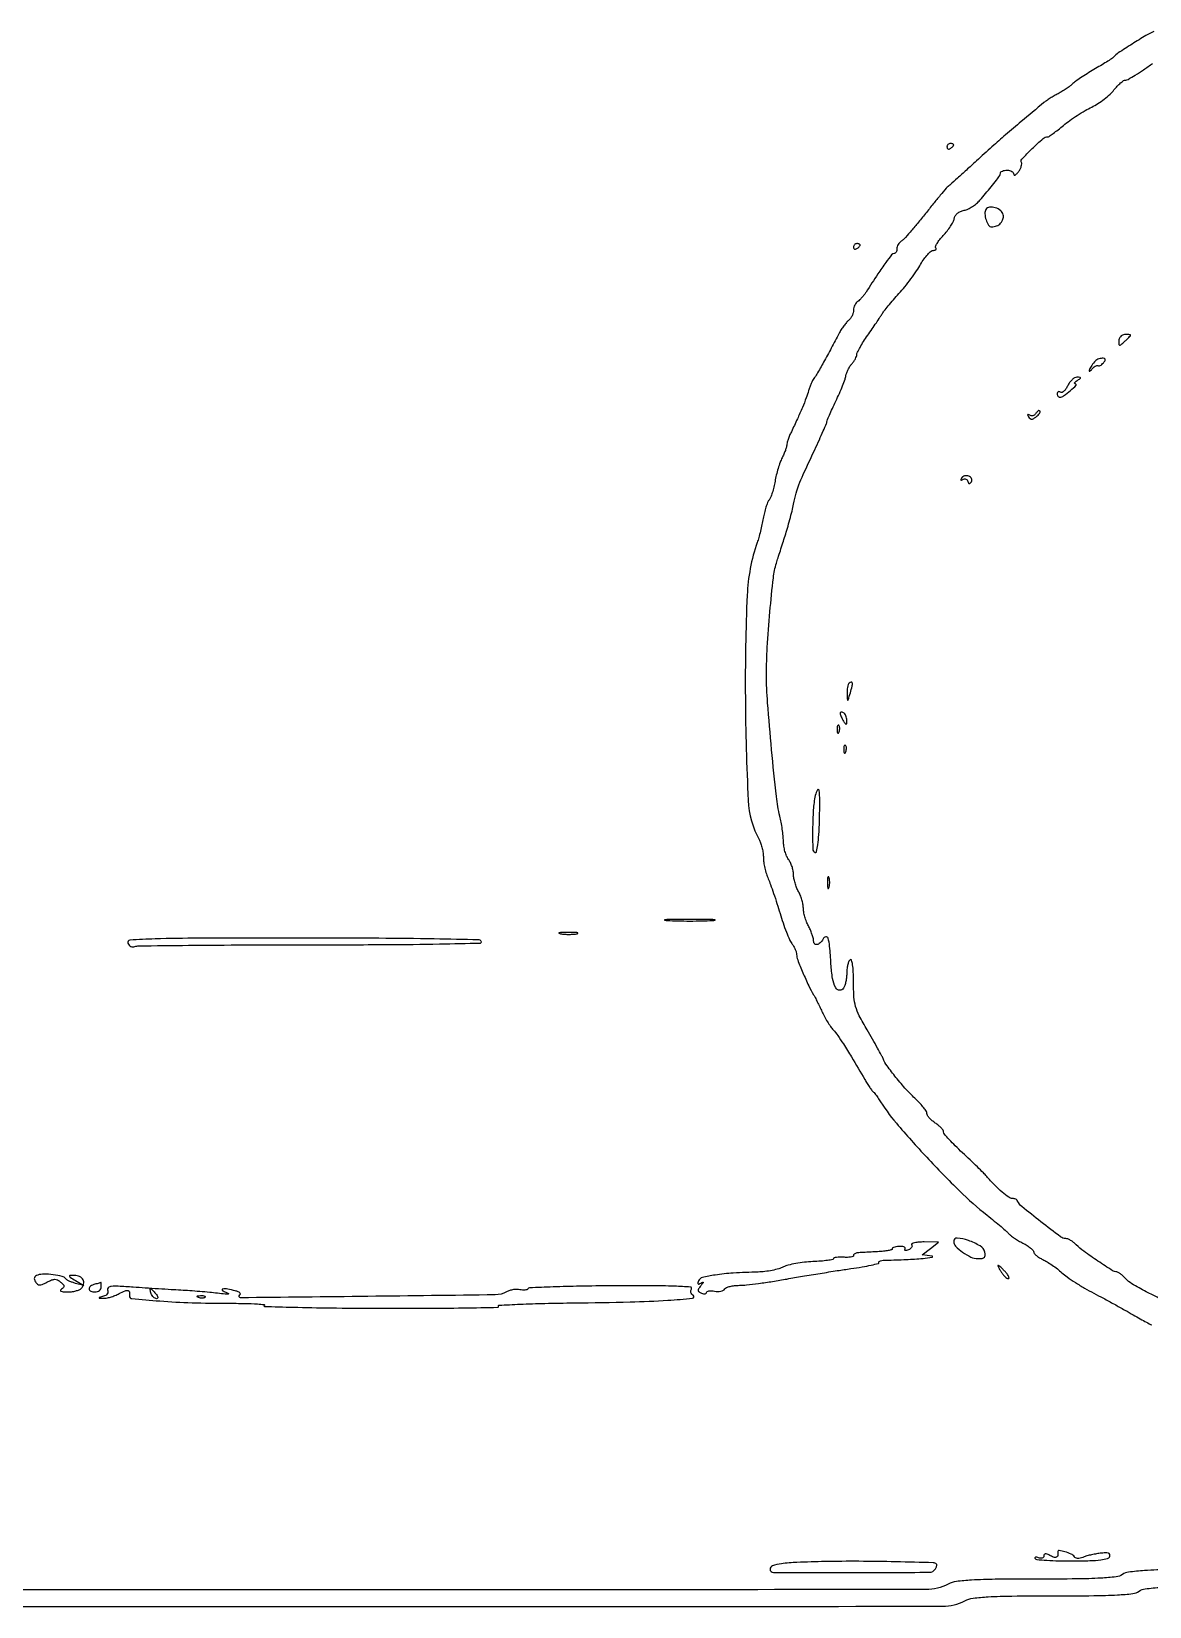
# Model space of a CAD drawing. Extents: x 166 to 1835, y 45 to 1905.
# Drawn here: x 894.8 to 1229.7, y 44.8 to 516.5 of the extents above; entities that cross this region are included whole.
import ezdxf

# ---------------------------------------------------------------- set-up
doc = ezdxf.new("R2010")
doc.units = 0

msp = doc.modelspace()

# ---------------------------------------------------------------- linework, layer by layer
for points in [[(1231, 516.53293, 0.037272), (1228.603477, 515.340992, 0.007078), (1224.444629, 512.790041, 0.005083), (1220.28797, 510.099162, 0.074944), (1219, 508.936533, -0.075623), (1218.605866, 508.58172, -0.003985), (1217.178125, 507.658471, -0.006206), (1215.451765, 506.591377, -0.00447), (1213.5, 505.441806, 0.007999), (1211.456187, 504.218506, 0.007967), (1209.449729, 502.928818, 0.007847), (1207.732927, 501.746963, 0.030754), (1206.733121, 500.938317, -0.024542), (1205.864142, 500.217458, -0.011983), (1204.691333, 499.381133, -0.011856), (1203.427441, 498.56783, -0.016811), (1202.263503, 497.909946, 0.011588), (1201.116608, 497.277409, 0.009154), (1199.905145, 496.542145, 0.009274), (1198.805173, 495.817779, 0.022609), (1198.030383, 495.233525, 0.00138), (1191.248822, 489.589808, 0.003911), (1186.559733, 485.602742, 0.004759), (1182.474198, 482.004965, 0.003084), (1177.81431, 477.769788, -0.001012), (1174.810108, 475.016568, -0.001467), (1172.145887, 472.599116, -0.000735), (1169.8748, 470.556549, -0.024846), (1169.310223, 470.098762, 0.058945), (1168.787752, 469.612622, 0.002023), (1166.986829, 467.472761, 0.00377), (1164.885995, 464.917014, 0.002621), (1162.550033, 462, -0.005083), (1160.179086, 459.068993, -0.006849), (1157.970556, 456.468216, -0.004841), (1156.075174, 454.339149, -0.071031), (1155.30412, 453.70031, 0.071014), (1154.805211, 453.286978, 0.053013), (1154.383085, 452.7095, 0.053572), (1154.096321, 452.064324, 0.077959), (1154, 451.45031, -0.056709), (1153.936879, 450.895569, -0.076096), (1153.750158, 450.426029, -0.095219), (1153.47394, 450.111259, -0.166686), (1153.149476, 450, 0.228882), (1152.414427, 449.64492, 0.010391), (1150.67398, 447.355433, 0.011743), (1148.298745, 443.925864, 0.003361), (1144.778545, 438.5, -0.022646), (1144.197368, 437.675647, -0.0188), (1143.508385, 436.852591, -0.019208), (1142.818931, 436.145774, -0.047607), (1142.25, 435.70031, 0.087424), (1141.771402, 435.260189, 0.05225), (1141.367188, 434.598593, 0.050274), (1141.092658, 433.831253, 0.060854), (1141, 433.072755, -0.068294), (1140.891617, 432.28295, -0.044558), (1140.56547, 431.421197, -0.044217), (1140.086965, 430.621554, -0.062695), (1139.520749, 430.01722, 0.043187), (1138.857373, 429.362222, 0.017901), (1138.074463, 428.373276, 0.017553), (1137.306274, 427.247361, 0.021646), (1136.674471, 426.144775, -0.003713), (1134.342391, 421.713896, -0.00419), (1132.035545, 417.494158, -0.002998), (1129.999077, 413.892986, -0.037946), (1129.124464, 412.604964, 0.048464), (1128.738993, 412.010818, 0.01694), (1128.300189, 411.090208, 0.01664), (1127.882878, 410.038178, 0.01867), (1127.553727, 409, -0.022674), (1126.840449, 406.81121, -0.009264), (1125.683064, 403.904147, -0.008194), (1124.181782, 400.485651, -0.005679), (1122.37772, 396.66896, 0.014489), (1121.849881, 395.499357, 0.01547), (1121.402895, 394.326157, 0.015198), (1121.081608, 393.297319, 0.066855), (1120.993839, 392.66896, -0.06943), (1120.90397, 392.048781, -0.016727), (1120.580549, 391.059579, -0.016853), (1120.128889, 389.93903, -0.016009), (1119.595546, 388.831732, 0.03287), (1119.010727, 387.504984, 0.014274), (1118.402388, 385.674822, 0.014053), (1117.864142, 383.685627, 0.018156), (1117.488642, 381.831732, -0.017003), (1117.137599, 380.077815, -0.018137), (1116.674355, 378.389626, -0.018025), (1116.173026, 376.972954, -0.076067), (1115.720323, 376.196782, 0.073744), (1115.266762, 375.427326, 0.018116), (1114.762938, 374.043579, 0.018156), (1114.29601, 372.399038, 0.017251), (1113.940588, 370.696782, -0.010169), (1113.58622, 368.870684, -0.007366), (1113.120383, 366.851555, -0.007445), (1112.620948, 364.946283, -0.016077), (1112.168155, 363.5, 0.073314), (1109.146214, 347.718165, 0.012512), (1108.600394, 317.062087, 0.010438), (1109.466574, 286.239212, 0.112763), (1112.812054, 274.315741, -0.045034), (1113.267857, 273.261597, -0.023549), (1113.651041, 271.882513, -0.023223), (1113.913344, 270.42022, -0.032775), (1114, 269.099668, 0.03682), (1114.103034, 267.702409, 0.019477), (1114.424843, 265.993796, 0.019279), (1114.892209, 264.262498, 0.028165), (1115.446275, 262.783927, -0.016635), (1116.141592, 261.051045, -0.005019), (1117.083253, 258.374337, -0.005023), (1118.07966, 255.349262, -0.005441), (1118.988028, 252.384029, 0.01022), (1119.894933, 249.521545, 0.011437), (1120.886977, 246.804941, 0.010793), (1121.832114, 244.535332, 0.058032), (1122.50995, 243.384029, -0.0312), (1123.058267, 242.557373, -0.027316), (1123.526718, 241.632115, -0.028288), (1123.857037, 240.747819, -0.069802), (1123.968197, 240.065724, 0.087043), (1124.282034, 238.483571, 0.007393), (1125.842268, 234.624983, 0.010632), (1127.578953, 230.739209, 0.026468), (1129.055843, 228, -0.016799), (1129.510119, 227.195088, -0.004794), (1130.160611, 225.916509, -0.004821), (1130.867469, 224.458422, -0.005097), (1131.532811, 223.013647, 0.018444), (1132.263976, 221.531389, 0.013964), (1133.170161, 219.959902, 0.014172), (1134.105128, 218.530768, 0.031615), (1134.912416, 217.513647, -0.030179), (1136.276668, 215.804889, -0.011698), (1137.962268, 213.287517, -0.006934), (1140.359027, 209.402393, -0.001524), (1144.362999, 202.659348, 0.007385), (1145.122992, 201.412966, 0.009254), (1145.865862, 200.281183, 0.007715), (1146.518417, 199.356957, 0.068885), (1146.862999, 199, -0.048503), (1147.173252, 198.703691, -0.012916), (1147.606631, 198.173889, -0.012972), (1148.070396, 197.542938, -0.013038), (1148.5, 196.889836, 0.037112), (1153.851134, 189.549789, 0.011516), (1162.936079, 179.339998, 0.011924), (1172.78647, 169.263318, 0.025008), (1181, 162.017233, -0.003737), (1183.179253, 160.253626, -0.004645), (1185.178125, 158.579772, -0.003811), (1186.830943, 157.147466, -0.034779), (1187.5, 156.470608, 0.053793), (1188.093971, 155.913661, 0.014062), (1189.160938, 155.155747, 0.014122), (1190.43244, 154.356328, 0.014023), (1191.75, 153.627995, -0.022529), (1192.994592, 152.9121, -0.030418), (1194.045312, 152.149446, -0.031), (1194.806022, 151.439839, -0.191843), (1195, 150.952881, 0.182255), (1195.174995, 150.488746, 0.04052), (1195.795392, 149.888737, 0.037035), (1196.671047, 149.27194, 0.028427), (1197.707718, 148.728561, -0.03094), (1198.957527, 148.065442, -0.014304), (1200.498706, 147.059504, -0.014107), (1202.063411, 145.906402, -0.019034), (1203.406625, 144.771879, 0.031423), (1204.999109, 143.493007, 0.010918), (1207.443536, 141.849424, 0.010796), (1210.221426, 140.151936, 0.012361), (1212.948907, 138.654076, -0.003865), (1215.842953, 137.128156, -0.002588), (1219.130731, 135.340031, -0.002606), (1222.298371, 133.57436, -0.005133), (1224.794006, 132.132197, 0.005895), (1226.877904, 130.932202, 0.008408), (1228.757914, 129.920083, 0.005141), (1230.352749, 129.116441, 0.114619)], [(1235.27189, 135.773373, -0.008926), (1228.668813, 139.093563, -0.012059), (1224.385698, 141.477418, -0.075956), (1222.453132, 143.051789, 0.020668), (1221.719827, 143.797672, 0.025424), (1220.974441, 144.427713, 0.025207), (1220.309584, 144.883047, 0.138396), (1219.895144, 145, -0.143462), (1218.580806, 145.38504, -0.005253), (1214.190034, 148.264662, -0.009701), (1210.012131, 151.186997, -0.041416), (1207.711045, 153.175104, 0.034455), (1206.925118, 153.873449, 0.033567), (1206.044101, 154.463937, 0.035471), (1205.200179, 154.874149, 0.095674), (1204.548491, 155, -0.16319), (1203.006227, 155.517136, -0.00419), (1197.128255, 160.036229, -0.005256), (1191.438577, 164.584121, -0.117469), (1190.166667, 166.25, 0.111783), (1189.952536, 166.53708, 0.061666), (1189.58554, 166.779688, 0.056798), (1189.131315, 166.944188, 0.058564), (1188.656448, 167, -0.15689), (1187.530028, 167.362369, -0.020967), (1185.540605, 168.920496, -0.022261), (1183.252069, 171.056158, -0.01603), (1180.887237, 173.628632, 0.018147), (1179.929637, 174.661502, 0.003385), (1178.092285, 176.479613, 0.003622), (1175.913712, 178.575774, 0.003302), (1173.637237, 180.706221, -0.009104), (1171.477372, 182.775072, -0.013245), (1169.655938, 184.682953, -0.00875), (1168.223245, 186.322283, -0.176998), (1168, 186.933168, 0.155491), (1167.840976, 187.432166, 0.034415), (1167.265625, 188.135237, 0.032624), (1166.457046, 188.889932, 0.026426), (1165.5, 189.591957, -0.030981), (1164.543153, 190.307324, -0.036239), (1163.734375, 191.10163, -0.039175), (1163.166144, 191.859006, -0.142289), (1163, 192.431011, 0.142427), (1162.813283, 193.073197, 0.021987), (1162.045312, 194.172305, 0.023032), (1160.994422, 195.420247, 0.018196), (1159.75, 196.672323, -0.020535), (1156.811553, 199.656635, -0.014046), (1153.716096, 203.26893, -0.012736), (1151.055195, 206.73353, -0.061692), (1149.85479, 208.898631, 0.027661), (1149.397357, 209.874528, 0.002928), (1148.193329, 212.081186, 0.003611), (1146.72384, 214.692553, 0.002891), (1145.10479, 217.48413, -0.012437), (1142.732032, 221.761352, -0.050603), (1141.628467, 224.520432, -0.054213), (1141.139329, 227.352178, -0.015683), (1141, 231.793147, 0.00982), (1140.939522, 234.872055, 0.027189), (1140.736963, 237.028755, 0.04153), (1140.427809, 238.343064, 0.486246), (1140, 238.5, 0.152703), (1139.612852, 238.053351, 0.037666), (1139.289252, 237.126162, 0.035054), (1139.064059, 235.957869, 0.028893), (1138.984687, 234.690983, -0.025835), (1138.909457, 233.359868, -0.023444), (1138.696853, 231.999182, -0.02415), (1138.390416, 230.799903, -0.066427), (1138.026328, 230.008359, -0.269167), (1136.81381, 229.375336, -0.267134), (1135.656092, 230.112179, -0.080233), (1134.733616, 232.879184, -0.025142), (1134.246351, 237.235113, 0.006696), (1133.849813, 242.546718, 0.054248), (1133.374248, 244.938188, 0.380726), (1132.70204, 245.339801, 0.221056), (1131.88306, 244.75, -0.066164), (1130.972794, 243.536775, -0.168899), (1130.001271, 243.055029, -0.289993), (1129.290802, 243.388469, -0.142831), (1129, 244.385693, 0.066548), (1128.903734, 245.105775, 0.018053), (1128.561185, 246.205729, 0.017936), (1128.077965, 247.437418, 0.017749), (1127.506161, 248.635693, -0.029157), (1126.931018, 249.915235, -0.021342), (1126.438918, 251.392985, -0.021692), (1126.092449, 252.83752, -0.043875), (1125.970725, 254, 0.043503), (1125.852428, 255.137907, 0.023889), (1125.521541, 256.5, 0.023644), (1125.050487, 257.860331, 0.034684), (1124.5, 259, -0.035548), (1123.949925, 260.143852, -0.02385), (1123.480268, 261.517293, -0.024059), (1123.151558, 262.898189, -0.042961), (1123.035435, 264.05887, 0.046608), (1122.914976, 265.180412, 0.030593), (1122.579126, 266.436279, 0.030741), (1122.097015, 267.629663, 0.050583), (1121.531803, 268.55887, -0.064053), (1120.964127, 269.55119, -0.029667), (1120.478539, 270.957918, -0.02879), (1120.137124, 272.517587, -0.035524), (1120.007947, 274, 0.020474), (1119.915352, 275.627161, 0.010643), (1119.673719, 277.646875, 0.010565), (1119.337061, 279.713488, 0.015827), (1118.948309, 281.5, -0.034446), (1117.899169, 287.363646, -0.003507), (1116.47145, 301.427467, -0.004446), (1115.268503, 315.501636, -0.018564), (1114.93478, 324, -0.015739), (1115.172146, 332.085145, -0.007036), (1115.968641, 342.699897, -0.005271), (1116.989633, 352.926179, -0.048257), (1117.904793, 357.29495, -0.000959), (1118.400673, 358.870885, -0.000383), (1119.085564, 361.027267, -0.000379), (1119.827498, 363.350956, -0.000479), (1120.517737, 365.5, 0.007651), (1121.202436, 367.741748, 0.004963), (1121.928539, 370.353125, 0.00499), (1122.586957, 372.917827, 0.009434), (1123.057929, 375, -0.012834), (1123.826847, 378.295112, -0.028934), (1124.615584, 380.734136, -0.015246), (1125.934239, 383.843435, -0.001485), (1129.373402, 391.252865, 0.002583), (1130.763301, 394.264611, 0.003947), (1131.934687, 396.89255, 0.001448), (1132.917267, 399.16247, 0.101755), (1133, 399.56479, -0.100179), (1133.078822, 399.954248, -0.002492), (1133.796171, 401.630499, -0.005274), (1134.671781, 403.591775, -0.003557), (1135.710369, 405.811925, 0.007979), (1136.771, 408.132442, 0.008922), (1137.716664, 410.401253, 0.008339), (1138.454168, 412.358274, 0.04606), (1138.734259, 413.447658, -0.048386), (1138.96072, 414.311802, -0.027684), (1139.389291, 415.302322, -0.02743), (1139.935626, 416.259728, -0.040564), (1140.52389, 417.026398, 0.030669), (1141.088802, 417.733255, 0.030168), (1141.566393, 418.507682, 0.031617), (1141.899626, 419.23605, 0.091722), (1142, 419.778609, -0.117512), (1142.159246, 420.446826, -0.011202), (1142.954687, 421.937037, -0.013806), (1144.005299, 423.688461, -0.01046), (1145.25, 425.552101, 0.001965), (1146.567587, 427.454099, 0.00211), (1147.839062, 429.321865, 0.001995), (1148.917843, 430.934877, 0.010006), (1149.5, 431.852233, -0.030364), (1150.128266, 432.758509, -0.0055), (1151.413062, 434.354195, -0.005908), (1152.962114, 436.190681, -0.005323), (1154.608296, 438.055666, 0.013874), (1156.35612, 440.105406, 0.009746), (1158.212343, 442.502928, 0.009843), (1159.900518, 444.86937, 0.020237), (1161.108296, 446.797964, -0.023637), (1162.127807, 448.401598, -0.030922), (1163.213583, 449.757035, -0.031881), (1164.22133, 450.733922, -0.176982), (1164.916667, 450.992298, 0.047781), (1165.413969, 451.04266, 0.14107), (1165.716189, 451.198736, 0.258486), (1165.788064, 451.42475, 0.147914), (1165.649083, 451.684251, -0.301754), (1165.558359, 452.133496, -0.037823), (1166.024274, 453.068067, -0.034334), (1166.816693, 454.209789, -0.021526), (1167.887192, 455.434251, 0.023513), (1169.032028, 456.754285, 0.023042), (1170.056105, 458.184673, 0.023657), (1170.835062, 459.520359, 0.075931), (1171.166987, 460.492295, -0.096085), (1171.495278, 461.34096, -0.077558), (1172.137622, 462.080032, -0.070125), (1173.041452, 462.647288, -0.057103), (1174.132093, 462.992295, 0.060841), (1175.28474, 463.366385, 0.032657), (1176.598568, 464.085237, 0.031979), (1177.86124, 465.005622, 0.043034), (1178.866769, 466, 0.00207), (1182.219662, 469.974087, 0.012933), (1183.873685, 472.058341, 0.022049), (1184.778726, 473.3788, 0.140098), (1185, 474.15301, -0.217397), (1185.147891, 474.477074, -0.078645), (1185.5875, 474.751197, -0.059801), (1186.234221, 474.93796, -0.040441), (1187, 475, -0.057632), (1187.764952, 474.911535, -0.076871), (1188.4125, 474.650106, -0.09576), (1188.846453, 474.263243, -0.164399), (1189, 473.80887, 0.248064), (1189.136471, 473.550726, 0.276899), (1189.414577, 473.534602, 0.087173), (1189.867214, 473.883189, 0.027322), (1190.411324, 474.547842, 0.035325), (1190.913679, 475.347775, 0.044004), (1191.257129, 476.155207, 0.050075), (1191.4098, 476.85716, 0.168484), (1191.3088, 477.309368, -0.340435), (1191.406839, 478.260782, -0.009137), (1194.549931, 481.455751, -0.011664), (1197.774424, 484.471641, -0.183898), (1199.155386, 484.999218, 0.150165), (1199.567763, 485.126463, 0.0066), (1200.812553, 485.99758, 0.010678), (1202.271144, 487.095294, 0.007374), (1203.876475, 488.396798, -0.018044), (1205.7526, 489.85262, -0.011365), (1208.040324, 491.421449, -0.011408), (1210.363646, 492.863725, -0.020479), (1212.341994, 493.923511, 0.029028), (1214.193448, 494.956416, 0.021394), (1216.118721, 496.301166, 0.021757), (1217.834476, 497.734597, 0.044379), (1219.020472, 499.026713, -0.023869), (1219.9824, 500.164982, -0.029291), (1220.988347, 501.126597, -0.030085), (1221.905385, 501.815311, -0.147047), (1222.5198, 502, 0.131786), (1223.284398, 502.205089, 0.007517), (1225.396537, 503.46875, 0.011069), (1227.882658, 505.084562, 0.007871), (1230.59882, 507, -0.009499)], [(834.578436, 44.810948, 0.000085), (1001.455904, 44.807608, 0.000105), (1167.685911, 44.867257, 0.12062), (1174.364307, 46.506161, -0.08797), (1176.82666, 47.282015, -0.018377), (1181.350459, 47.703956, -0.011612), (1188.4657, 47.939063, -0.002452), (1200.891801, 48, 0.002466), (1212.978071, 48.059612, 0.010983), (1220.070049, 48.285423, 0.014529), (1224.632132, 48.664263, 0.125325), (1226.527494, 49.380403, -0.123513), (1228.408201, 50.098685, -0.012598), (1233.195872, 50.549325, -0.010419)], [(1235.464669, 55.897161, 0.010419), (1228.195872, 55.549325, 0.012598), (1223.408201, 55.098685, 0.123513), (1221.527494, 54.380403, -0.125325), (1219.632132, 53.664263, -0.014529), (1215.070049, 53.285423, -0.010983), (1207.978071, 53.059612, -0.002466), (1195.891801, 53, 0.002452), (1183.4657, 52.939063, 0.011612), (1176.350459, 52.703956, 0.018377), (1171.82666, 52.282015, 0.08797), (1169.364307, 51.506161, -0.120612), (1162.691415, 49.868502, -0.000111), (1001.455944, 49.807858, -0.00009), (839.574784, 49.812053, -0.1539)]]:
    msp.add_lwpolyline(points, format="xyb")
for points in [[(1169, 481.940983, 0.108972), (1169.078288, 481.586039, 0.182303), (1169.29375, 481.3746, 0.161196), (1169.6179, 481.343488, 0.082592), (1170, 481.5, 0.029505), (1170.382774, 481.768994, 0.035638), (1170.70625, 482.066025, 0.038439), (1170.934461, 482.34829, 0.151918), (1171, 482.559017, 0.210953), (1170.92554, 482.727648, 0.081139), (1170.70625, 482.870461, 0.061769), (1170.382849, 482.967655, 0.042167), (1170, 483, 0.105053), (1169.618444, 482.918938, 0.099167), (1169.29375, 482.688914, 0.09642), (1169.076123, 482.345238, 0.093332)], [(1180.642597, 463.230727, 0.160489), (1180.335757, 461.950898, 0.059144), (1180.711292, 460.108788, 0.06094), (1181.469567, 458.502224, 0.2611), (1182.366631, 458.015313, 0.093287), (1183.849973, 458.315298, 0.105036), (1185.053148, 459.129428, 0.113886), (1185.756034, 460.302513, 0.126033), (1185.838177, 461.619827, 0.178381), (1185.083854, 462.873913, 0.094171), (1183.458376, 463.737673, 0.101257), (1181.72504, 463.909532, 0.23262)], [(1141, 451.940983, 0.108972), (1141.078288, 451.586039, 0.182303), (1141.29375, 451.3746, 0.161196), (1141.6179, 451.343488, 0.082592), (1142, 451.5, 0.029505), (1142.382774, 451.768994, 0.035638), (1142.70625, 452.066025, 0.038439), (1142.934461, 452.34829, 0.151918), (1143, 452.559017, 0.210953), (1142.92554, 452.727648, 0.081139), (1142.70625, 452.870461, 0.061769), (1142.382849, 452.967655, 0.042167), (1142, 453, 0.105053), (1141.618444, 452.918938, 0.099167), (1141.29375, 452.688914, 0.09642), (1141.076123, 452.345238, 0.093332)], [(1220.428571, 423.842276, 0.022726), (1220.474946, 422.8225, 0.364185), (1220.702611, 422.596649, 0.198181), (1221.103543, 422.724374, 0.008966), (1222.214286, 423.693926, 0.008121), (1222.898531, 424.333677, 0.012017), (1223.475446, 424.918352, 0.007276), (1223.93494, 425.421445, 0.183412), (1224, 425.592839, 0.364845), (1223.912097, 425.697269, 0.022144), (1223.475446, 425.753098, 0.02471), (1222.898937, 425.772403, 0.014814), (1222.214286, 425.741188, 0.094659), (1221.529519, 425.556133, 0.091104), (1220.950651, 425.130154, 0.091705), (1220.563808, 424.528993, 0.09753)], [(1213.139824, 417.583333, 0.02335), (1212.149442, 416.154634, 0.051689), (1211.565983, 414.965583, 0.678327), (1211.740194, 414.809168, 0.106214), (1212.274719, 415.234456, -0.030326), (1212.856891, 415.862238, -0.049282), (1213.429145, 416.310008, -0.065856), (1213.910622, 416.533132, -0.278867), (1214.206376, 416.46029, 0.23645), (1214.485178, 416.367581, 0.084066), (1214.896537, 416.499841, 0.06103), (1215.373012, 416.826325, 0.038879), (1215.841623, 417.309167, 0.027677), (1216.349484, 417.995016, 0.215876), (1216.410069, 418.378188, 0.288649), (1216.162272, 418.604615, 0.044616), (1215.468247, 418.666667, 0.062657), (1214.83312, 418.586763, 0.046327), (1214.165523, 418.348438, 0.047051), (1213.566938, 417.998112, 0.073737)], [(1205.156262, 410.443612, -0.03967), (1204.637532, 409.509297, -0.063271), (1204.041143, 408.818938, -0.088752), (1203.464256, 408.461357, -0.237156), (1202.995747, 408.502629, 0.083047), (1202.615294, 408.658065, 0.161702), (1202.292501, 408.626172, 0.181969), (1202.077886, 408.414239, 0.108342), (1202, 408.059017, 0.069377), (1202.056202, 407.65592, 0.08752), (1202.220313, 407.317618, 0.103365), (1202.46408, 407.095686, 0.141479), (1202.75, 407.022236, 0.147565), (1203.9214, 407.41388, 0.020158), (1205.989162, 409.005404, 0.025175), (1207.671861, 410.562441, 0.650566), (1207.5, 410.993077, -0.194421), (1207.26601, 411.098015, -0.316488), (1207.234375, 411.304349, -0.104714), (1207.486955, 411.623449, -0.029717), (1208, 412, 0.008685), (1208.864522, 412.580229, 0.269491), (1208.969451, 412.805536, 0.370936), (1208.816878, 412.95341, 0.012431), (1207.910515, 412.984687, 0.131537), (1207.217197, 412.806222, 0.057978), (1206.445791, 412.244563, 0.051745), (1205.719655, 411.420376, 0.047865)], [(1195.489919, 401.983688, -0.105964), (1195.167152, 401.647286, -0.09932), (1194.727473, 401.462971, -0.096172), (1194.238531, 401.459449, -0.092519), (1193.776393, 401.638197, 0.03679), (1193.360313, 401.854827, 0.366819), (1193.186224, 401.801607, 0.260828), (1193.172941, 401.582957, 0.025996), (1193.434519, 401.10595, 0.071163), (1193.86938, 400.585095, 0.181496), (1194.320121, 400.40821, 0.140543), (1194.857578, 400.553707, 0.03729), (1195.589028, 401.073886, 0.021402), (1196.475914, 401.87644, 0.081669), (1196.913609, 402.477382, 0.276163), (1196.888135, 402.828756, 0.244592), (1196.559017, 403, 0.153278), (1196.347756, 402.933678, 0.037947), (1196.063064, 402.701458, 0.035264), (1195.762768, 402.372715, 0.029041)], [(1173.377517, 382.801818, 0.033879), (1173.160456, 382.390765, 0.288254), (1173.188906, 382.193427, 0.327355), (1173.36985, 382.150372, 0.038633), (1173.760081, 382.351722, -0.103466), (1174.198781, 382.510556, -0.124801), (1174.633315, 382.46382, -0.123726), (1174.995782, 382.214957, -0.100633), (1175.231505, 381.805485, 0.04743), (1175.453115, 381.30459, 0.243923), (1175.698881, 381.143232, 0.238622), (1175.976575, 381.249669, 0.045711), (1176.311172, 381.694469, 0.126493), (1176.454847, 382.155784, 0.123785), (1176.360013, 382.633318, 0.109105), (1176.033472, 383.054319, 0.082017), (1175.526281, 383.351541, 0.077765), (1174.915934, 383.482392, 0.076759), (1174.291911, 383.421518, 0.081906), (1173.750339, 383.183613, 0.110412)], [(1139.666667, 321.333333, 0.123803), (1139.41425, 320.911326, 0.028978), (1139.221082, 320.103646, 0.028136), (1139.102062, 319.121194, 0.024395), (1139.085953, 318.083333, 0.002412), (1139.153508, 316.310363, 0.511146), (1139.276677, 316.229166, 0.232216), (1139.433345, 316.396584, 0.001416), (1140.052886, 318.449733, 0.014295), (1140.584384, 320.434553, 0.091806), (1140.636067, 321.468272, 0.453143), (1140.293319, 321.696138, 0.13104)], [(1137.015313, 312.309017, 0.074451), (1137.084762, 311.898416, 0.021733), (1137.310881, 311.297024, 0.021318), (1137.627837, 310.633658, 0.021347), (1138, 310, 0.010223), (1138.569384, 309.157251, 0.295079), (1138.800669, 309.064256, 0.343021), (1138.953006, 309.238528, 0.012098), (1138.984687, 310.190983, 0.053738), (1138.916365, 310.883651, 0.049393), (1138.701752, 311.566787, 0.052761), (1138.382022, 312.140373, 0.101161), (1138, 312.5, 0.058538), (1137.617853, 312.678337, 0.128516), (1137.298248, 312.698838, 0.195945), (1137.092401, 312.564397, 0.157323)], [(1136.078947, 307.416667, 0.018894), (1136.137993, 306.670344, 0.168741), (1136.279315, 306.37858, 0.470617), (1136.461564, 306.395823, 0.054073), (1136.683114, 306.8125, 0.051402), (1136.839148, 307.359369, 0.05415), (1136.876576, 307.916927, 0.060344), (1136.797407, 308.402231, 0.126455), (1136.604167, 308.729167, 0.296942), (1136.385309, 308.77538, 0.208169), (1136.200665, 308.592839, 0.077125), (1136.089945, 308.112848, 0.028489)], [(1138.078947, 301.416667, 0.018894), (1138.137993, 300.670344, 0.168741), (1138.279315, 300.37858, 0.470617), (1138.461564, 300.395823, 0.054073), (1138.683114, 300.8125, 0.051402), (1138.839148, 301.359369, 0.05415), (1138.876576, 301.916927, 0.060344), (1138.797407, 302.402231, 0.126455), (1138.604167, 302.729167, 0.296942), (1138.385309, 302.77538, 0.208169), (1138.200665, 302.592839, 0.077125), (1138.089945, 302.112848, 0.028489)], [(1129.562206, 287.75, 0.035725), (1128.963832, 283.410269, 0.015032), (1128.754432, 277.520266, 0.006669), (1128.800984, 271.600519, 0.305566), (1129.468616, 270.654001, 0.456902), (1129.935613, 270.905365, 0.020107), (1130.307738, 272.954452, 0.019703), (1130.608684, 275.952705, 0.007595), (1130.798702, 280.130903, 0.006194), (1130.908244, 286.260469, 0.041616), (1130.672204, 289.292093, 0.707563), (1130.181545, 289.380538, 0.077437)], [(1133.194949, 261.5, 0.012823), (1133.235556, 260.431793, 0.080377), (1133.356533, 259.900903, 0.597527), (1133.51666, 259.883358, 0.087174), (1133.692991, 260.269032, 0.037336), (1133.832894, 261.036634, 0.029507), (1133.872264, 261.880008, 0.030339), (1133.814405, 262.671085, 0.06278), (1133.655937, 263.269032, 0.31318), (1133.47713, 263.386009, 0.333666), (1133.315079, 263.257153, 0.052471), (1133.212705, 262.580113, 0.014395)], [(1085.25, 250.25845, 0.008153), (1088.322899, 250.149392, 0.004793), (1092, 250.114145, 0.004793), (1095.677101, 250.149392, 0.008153), (1098.75, 250.25845, 0.051624), (1099.563978, 250.385584, 0.855935), (1099.551563, 250.505517, 0.01079), (1096.840633, 250.587414, 0.002155), (1092, 250.608279, 0.002155), (1087.159367, 250.587414, 0.01079), (1084.448437, 250.505517, 0.855935), (1084.436022, 250.385584, 0.051624)], [(1053.26375, 246.282419, 0.022548), (1054.485188, 246.153707, 0.015659), (1055.872547, 246.114038, 0.015827), (1057.209518, 246.160023, 0.031163), (1058.26375, 246.296069, 0.248898), (1058.455688, 246.450815, 0.49082), (1058.374351, 246.596853, 0.030832), (1057.29708, 246.692368, 0.00738), (1055.5, 246.713986, 0.006817), (1053.711719, 246.684722, 0.040183), (1052.780601, 246.581582, 0.720633), (1052.761725, 246.438612, 0.075924)], [(923.660427, 243.442529, 0.092151), (923.999098, 242.89038, 0.096057), (924.509267, 242.506323, 0.099387), (925.110778, 242.349111, 0.10638), (925.71083, 242.442529, -0.088908), (926.898999, 242.669878, -0.000294), (941.858267, 242.836243, -0.00162), (958.802226, 242.959803, -0.001013), (978.640804, 243, 0.001269), (1001.281703, 243.05747, 0.003646), (1016.99758, 243.251855, 0.000892), (1029.236571, 243.514336, 0.579602), (1029.5, 244, 0.254195), (1028.667889, 244.475747, 0.000713), (1015.409291, 244.742355, 0.003363), (998.864317, 244.940149, 0.001307), (975.972368, 245, 0.000681), (944.864995, 244.957603, 0.00676), (931.807383, 244.745465, 0.007996), (924.276326, 244.400631, 0.506537)], [(1158.435239, 153.104785, -0.166459), (1158.523411, 152.717194, -0.121099), (1158.371794, 152.298248, -0.092628), (1157.992689, 151.909617, -0.061745), (1157.442319, 151.616239, -0.035575), (1156.882021, 151.445807, -0.126998), (1156.510507, 151.456389, -0.313476), (1156.373139, 151.625521, -0.158344), (1156.441445, 151.905256, 0.289032), (1156.438512, 152.225657, 0.156119), (1156.122334, 152.486172, 0.076093), (1155.471575, 152.636858, 0.033903), (1154.589342, 152.643801, 0.024121), (1153.695149, 152.546723, 0.047449), (1153.003026, 152.369109, 0.078569), (1152.598424, 152.146578, 0.383308), (1152.555712, 151.910612, -0.497315), (1152.461132, 151.666759, -0.021604), (1151.429152, 151.420107, -0.022317), (1149.99084, 151.207462, -0.012135), (1148.209753, 151.068459, 0.000143), (1146.314906, 150.966222, 0.000167), (1144.516302, 150.868056, 0.000148), (1142.995415, 150.784086, 0.001023), (1142.25, 150.741181, 0.056225), (1141.771903, 150.65819, 0.072569), (1141.367188, 150.473025, 0.088968), (1141.095004, 150.218727, 0.161864), (1141, 149.932947, -0.31443), (1140.810964, 149.662065, -0.044693), (1140.11875, 149.475768, -0.037701), (1139.149901, 149.380311, -0.022995), (1138, 149.406923, 0.020123), (1136.849976, 149.440147, 0.033214), (1135.88125, 149.364665, 0.03662), (1135.177036, 149.209132, 0.33145), (1135, 148.971409, -0.362623), (1134.779566, 148.707432, -0.009936), (1133.189808, 148.451819, -0.016093), (1131.200282, 148.237385, -0.009779), (1128.837644, 148.105823, 0.018507), (1126.281538, 147.918689, 0.01749), (1123.697218, 147.541143, 0.017757), (1121.434826, 147.045783, 0.056607), (1119.991842, 146.495782, -0.050096), (1118.621966, 145.953172, -0.019968), (1116.65605, 145.478114, -0.019522), (1114.478615, 145.130892, -0.023249), (1112.404198, 144.980017, 0.008746), (1104.975168, 144.655864, 0.021503), (1099.542638, 144.088303, 0.022708), (1095.719035, 143.343011, 0.246433), (1094.576408, 142.338521, 0.036048), (1094.392589, 141.732156, 0.254797), (1094.473794, 141.446204, 0.297883), (1094.741222, 141.387497, 0.044516), (1095.261454, 141.640021, -0.019852), (1095.839753, 141.956831, -0.571476), (1095.955413, 141.881569, -0.153619), (1095.856996, 141.611376, -0.006627), (1095.224477, 140.808741, 0.028403), (1094.605896, 139.949338, 0.172245), (1094.484895, 139.422946, 0.225301), (1094.735772, 139.021365, 0.050741), (1095.474477, 138.648168, 0.046346), (1096.059056, 138.483998, 0.085232), (1096.551878, 138.478526, 0.135017), (1096.875126, 138.625743, 0.222314), (1097, 138.892713, -0.283777), (1097.175383, 139.176843, -0.077377), (1097.699942, 139.345058, -0.054193), (1098.469548, 139.381712, -0.03206), (1099.382783, 139.267158, 0.04615), (1100.344427, 139.173927, 0.052608), (1101.264267, 139.266875, 0.06005), (1102.010976, 139.519128, 0.143851), (1102.4418, 139.90583, -0.159342), (1102.942869, 140.3289, -0.035697), (1104.020393, 140.678588, -0.033592), (1105.381636, 140.919666, -0.027038), (1106.866129, 141, 0.02736), (1108.951798, 141.114214, 0.005743), (1112.580819, 141.55511, 0.006005), (1116.784187, 142.166313, 0.005654), (1121.057112, 142.889737, -0.002801), (1125.692656, 143.701792, -0.001878), (1131.001413, 144.58066, -0.001891), (1136.149799, 145.393155, -0.003733), (1140.24557, 145.992396, 0.007452), (1143.571254, 146.504259, 0.01306), (1146.30386, 147.040386, 0.007358), (1148.467592, 147.557452, 0.506421), (1148.588522, 147.856768, -0.394357), (1148.638973, 148.108638, -0.080843), (1149.084681, 148.329745, -0.047208), (1149.851621, 148.489068, -0.023496), (1150.842952, 148.552098, 0.00666), (1156.785063, 148.729421, 0.010779), (1161.830714, 149.056382, 0.023656), (1164.544705, 149.421063, 0.848377), (1164.539284, 149.736588), (1161.578569, 150.173511), (1164.039284, 152.06452), (1166.5, 153.955528), (1162.190983, 153.977764, 0.019585), (1160.576228, 153.922835, 0.038823), (1159.310264, 153.730499, 0.060588), (1158.531088, 153.446597, 0.438778)], [(1171, 154.174314, 0.196439), (1171.595198, 152.717803, 0.043315), (1173.687253, 150.925635, 0.04472), (1176.173126, 149.461139, 0.111206), (1178.220832, 149, 0.031041), (1179.535324, 149.081684, 0.157389), (1180.192166, 149.38798, 0.211616), (1180.437703, 149.96047, 0.061041), (1180.306198, 150.937099, 0.197763), (1178.904644, 152.795116, 0.049861), (1175.397401, 154.422342, 0.060174), (1172.069644, 155.147508, 0.442128)], [(1185.232073, 145, 0.030385), (1185.777424, 144.234486, 0.036238), (1186.382811, 143.5875, 0.039214), (1186.960235, 143.132126, 0.148421), (1187.395534, 143, 0.39357), (1187.582727, 143.174354, 0.123621), (1187.509678, 143.5875, 0.054918), (1187.13178, 144.231402, 0.023783), (1186.5, 145, 0.009055), (1185.780845, 145.766297, 0.013215), (1185.117868, 146.4125, 0.008653), (1184.54778, 146.921506, 0.179787), (1184.336539, 147, 0.514817), (1184.262709, 146.89657, 0.022521), (1184.453789, 146.4125, 0.022348), (1184.77796, 145.767444, 0.011969)], [(896.664693, 144.057771, 0.067046), (896.001529, 143.719853, 0.159804), (895.671402, 143.284431, 0.157798), (895.661071, 142.734066, 0.064923), (895.971586, 142.045975, 0.070383), (896.556948, 141.342639, 0.178688), (897.164082, 141.098372, 0.110999), (897.982471, 141.257654, 0.019522), (899.400875, 141.94695, -0.026081), (900.794967, 142.60198, -0.094498), (901.75133, 142.794512, -0.120432), (902.581848, 142.600505, -0.055941), (903.513246, 141.989007, -0.029302), (904.274049, 141.278378, -0.158466), (904.515038, 140.775103, -0.224745), (904.372634, 140.330366, -0.063454), (903.797334, 139.853584, 0.153417), (903.508613, 139.511527, 0.399777), (903.61306, 139.237409, 0.094066), (904.268697, 139.064017, 0.016488), (905.55, 139.015313, 0.03324), (906.799929, 139.092199, 0.032857), (908.033607, 139.334043, 0.034698), (909.081072, 139.691233, 0.097152), (909.721855, 140.121855, 0.142695), (910.408404, 141.372852, 0.180508), (910.227306, 142.669916, 0.161384), (909.203208, 143.633365, 0.113336), (907.643011, 143.964565, 0.010407), (906.311371, 143.914808, 0.464741), (906.164521, 143.718618, 0.198752), (906.379801, 143.417024, 0.004052), (908, 142.422849), (910.5, 140.91657), (908, 141.593066, -0.020148), (907.006259, 141.905439, -0.023192), (906.0875, 142.284419, -0.023125), (905.347764, 142.673156, -0.110014), (905, 142.996634, 0.188945), (903.97794, 143.688225, 0.0237), (901.295002, 144.159868, 0.027954), (898.506666, 144.357421, 0.08828)], [(913.75, 141.310674, 0.082407), (912.464771, 140.736646, 0.261303), (912.049149, 139.928721, 0.299086), (912.534793, 139.244539, 0.093339), (913.833333, 139, 0.080377), (914.533601, 139.113303, 0.091482), (915.128125, 139.440625, 0.100741), (915.525616, 139.927903, 0.121457), (915.666667, 140.5, 0.005218), (915.660745, 141.067415, 0.009817), (915.642187, 141.5253, 0.006649), (915.616468, 141.874896, 0.695909), (915.583333, 141.883999, -0.159388), (915.502886, 141.825131, -0.003129), (915.010417, 141.667734, -0.007164), (914.426704, 141.494335, -0.004705)], [(917.597178, 139.607354, -0.11256), (917.684509, 138.997492, -0.127608), (917.490227, 138.440822, -0.111208), (917.020282, 137.994471, -0.071404), (916.323425, 137.703466, 0.001892), (915.101966, 137.38271, 0.328555), (915.0223, 137.283246, 0.404704), (915.097771, 137.198688, 0.002161), (916.29966, 137.116001, 0.065149), (917.192775, 137.174805, 0.023163), (918.437332, 137.482244, 0.022527), (919.788002, 137.950233, 0.024671), (921.04966, 138.52568, -0.020503), (922.803062, 139.343126, -0.155079), (923.701625, 139.421988, -0.308713), (924.136105, 138.957255, -0.072179), (924.146, 137.832735, 0.427014), (924.801299, 137.008725, 0.004132), (933.208721, 136.304725, 0.010816), (942.866741, 135.786108, 0.008144), (953.5, 135.618858, -0.00443), (958.678278, 135.575874, -0.010686), (962.50625, 135.428304, -0.024353), (964.492209, 135.211782, -0.827587), (964.5, 134.95915, 0.881579), (964.525413, 134.687391, 0.001991), (973.196708, 134.440319, 0.003295), (984.400347, 134.239608, 0.001736), (998.318579, 134.130328, 0.001944), (1012.404567, 134.123395, 0.003307), (1024.18291, 134.241287, 0.000519), (1034.494896, 134.423409, 0.580923), (1034.66468, 134.734528, -0.570534), (1034.830128, 135.049287, -0.00135), (1041.13245, 135.347045, -0.005364), (1048.499875, 135.596031, -0.003121), (1057.346101, 135.744774, 0.00322), (1074.089248, 136.029608, 0.009947), (1085.392832, 136.519847, 0.010603), (1092.801632, 137.14695, 0.714804), (1092.996445, 138.002197, -0.088197), (1092.570705, 138.382826, -0.09472), (1092.315113, 138.878033, -0.100025), (1092.26808, 139.40986, -0.111052), (1092.436093, 139.896597, 0.563949), (1092.145656, 140.463575, 0.007621), (1087.399327, 140.725701, 0.009369), (1080.271613, 140.876765, 0.00229), (1068.526429, 140.851781, 0.00284), (1059.061172, 140.734525, 0.004601), (1051.015206, 140.51507, 0.001002), (1043.987049, 140.244538, 0.249158), (1043.461225, 139.937261, -0.170084), (1043.149064, 139.684685, -0.059153), (1042.576901, 139.553631, -0.05046), (1041.861272, 139.54922, -0.040298), (1041.101237, 139.683777, 0.066991), (1040.220519, 139.791757, 0.036734), (1039.135671, 139.69908, 0.035862), (1038.028593, 139.439456, 0.047374), (1037.073501, 139.039337, -0.119991), (1033.657251, 138.157714, -0.000525), (995.556204, 137.675085, -0.000476), (957.422842, 137.268419, -0.759464), (957.179158, 138.111262, 0.261595), (957.337948, 138.397899, 0.208311), (957.192513, 138.726584, 0.087265), (956.66386, 139.064974, 0.033431), (955.834535, 139.347608, 0.023041), (953.543427, 139.849233, 0.079979), (952.031583, 139.864127, 0.663377), (951.936787, 139.492233, 0.077709), (953, 138.919885, -0.046165), (953.758112, 138.571292, -0.721292), (953.720189, 138.386309, -0.053912), (952.799798, 138.376066, -0.004833), (950.5, 138.621361, 0.005674), (948.156073, 138.867375, 0.002893), (945.20625, 139.125971, 0.002873), (942.161523, 139.35754, 0.004304), (939.5, 139.521581, -0.00198), (936.620705, 139.685617, -0.000894), (932.84604, 139.922441, -0.000885), (928.861903, 140.186639, -0.001209), (925.273752, 140.439675, 0.005164), (920.778548, 140.720962, 0.040063), (918.677412, 140.662288, 0.145024), (917.777866, 140.286157, 0.323949)], [(932, 138.5, -0.035237), (932.42795, 137.903434, -0.100348), (932.603286, 137.425778, -0.22275), (932.515803, 137.128897, -0.214681), (932.229434, 137, -0.125677), (931.798443, 137.11007, -0.064053), (931.343184, 137.440625, -0.05745), (930.934012, 137.926337, -0.054778), (930.638374, 138.5, -0.019009), (930.442315, 139.075405, -0.034664), (930.333541, 139.559375, -0.044074), (930.311504, 139.904913, -0.407084), (930.40894, 140, -0.176553), (930.604143, 139.928855, -0.014236), (931.019109, 139.559375, -0.017822), (931.49792, 139.074599, -0.012711)], [(946.729167, 137.395833, -0.126455), (946.402231, 137.202593, -0.060344), (945.916927, 137.123424, -0.05415), (945.359369, 137.160852, -0.051402), (944.8125, 137.316886, -0.054073), (944.395823, 137.538436, -0.470617), (944.37858, 137.720685, -0.168741), (944.670344, 137.862007, -0.018894), (945.416667, 137.921053, -0.028489), (946.112848, 137.910055, -0.077125), (946.592839, 137.799335, -0.208169), (946.77538, 137.614691, -0.296942)], [(1202.152608, 61.14744, -0.05258), (1202.17961, 60.037101, -0.255426), (1201.845934, 59.528807, -0.21094), (1201.176818, 59.479236, -0.037408), (1200, 60, 0.022287), (1199.039826, 60.460068, 0.109977), (1198.453479, 60.568697, 0.250133), (1198.128583, 60.380036, 0.139518), (1198, 59.928195, -0.158603), (1197.874511, 59.542539, -0.151894), (1197.544118, 59.296474, -0.112006), (1197.041843, 59.238163, -0.064816), (1196.448062, 59.381557, 0.031571), (1195.882095, 59.558671, 0.105483), (1195.495319, 59.570268, 0.297207), (1195.345348, 59.428297, 0.199741), (1195.383998, 59.187695, 0.236939), (1195.895138, 58.872957, 0.005217), (1198.879538, 58.645121, 0.010725), (1202.452006, 58.486718, 0.0069), (1206.598606, 58.449149, 0.006014), (1211.832486, 58.536926, 0.023501), (1215.05712, 58.781793, 0.034647), (1217.07566, 59.174292, 0.251357), (1217.772003, 59.827999, 0.178234), (1217.755617, 60.406722, 0.225139), (1217.367264, 60.766218, 0.0888), (1216.466719, 60.881025, 0.018105), (1214.859333, 60.741574, 0.014693), (1213.43748, 60.523585, 0.012294), (1211.943095, 60.211157, 0.012476), (1210.59044, 59.857635, 0.032912), (1209.649075, 59.517858, -0.051351), (1208.874225, 59.270013, -0.069238), (1208.140705, 59.219533, -0.08431), (1207.539683, 59.36519, -0.14639), (1207.149075, 59.691998, 0.139724), (1206.202601, 60.505136, 0.037184), (1204.320942, 61.208641, 0.040454), (1202.570206, 61.568249, 0.489824)], [(1132.5, 58.254669, 0.004732), (1124.04589, 58.001766, 0.024397), (1119.382134, 57.589566, 0.044527), (1116.724275, 56.978635, 0.324707), (1116, 55.980948, 0.413634), (1117.007256, 54.971696, 0.000927), (1140.444371, 54.968734, 0.001085), (1163.747816, 55.059556, 0.258315), (1165.541119, 56.066531, 0.035824), (1165.767762, 56.499801, 0.048565), (1165.903793, 56.919708, 0.058164), (1165.938771, 57.268206, 0.198445), (1165.850136, 57.473281, 0.188147), (1164.852094, 57.894176, 0.00093), (1153.72071, 58.175694, 0.00465), (1142.567209, 58.333265, 0.006317)]]:
    msp.add_lwpolyline(points, format="xyb", close=True)

doc.saveas('drawing.dxf')
